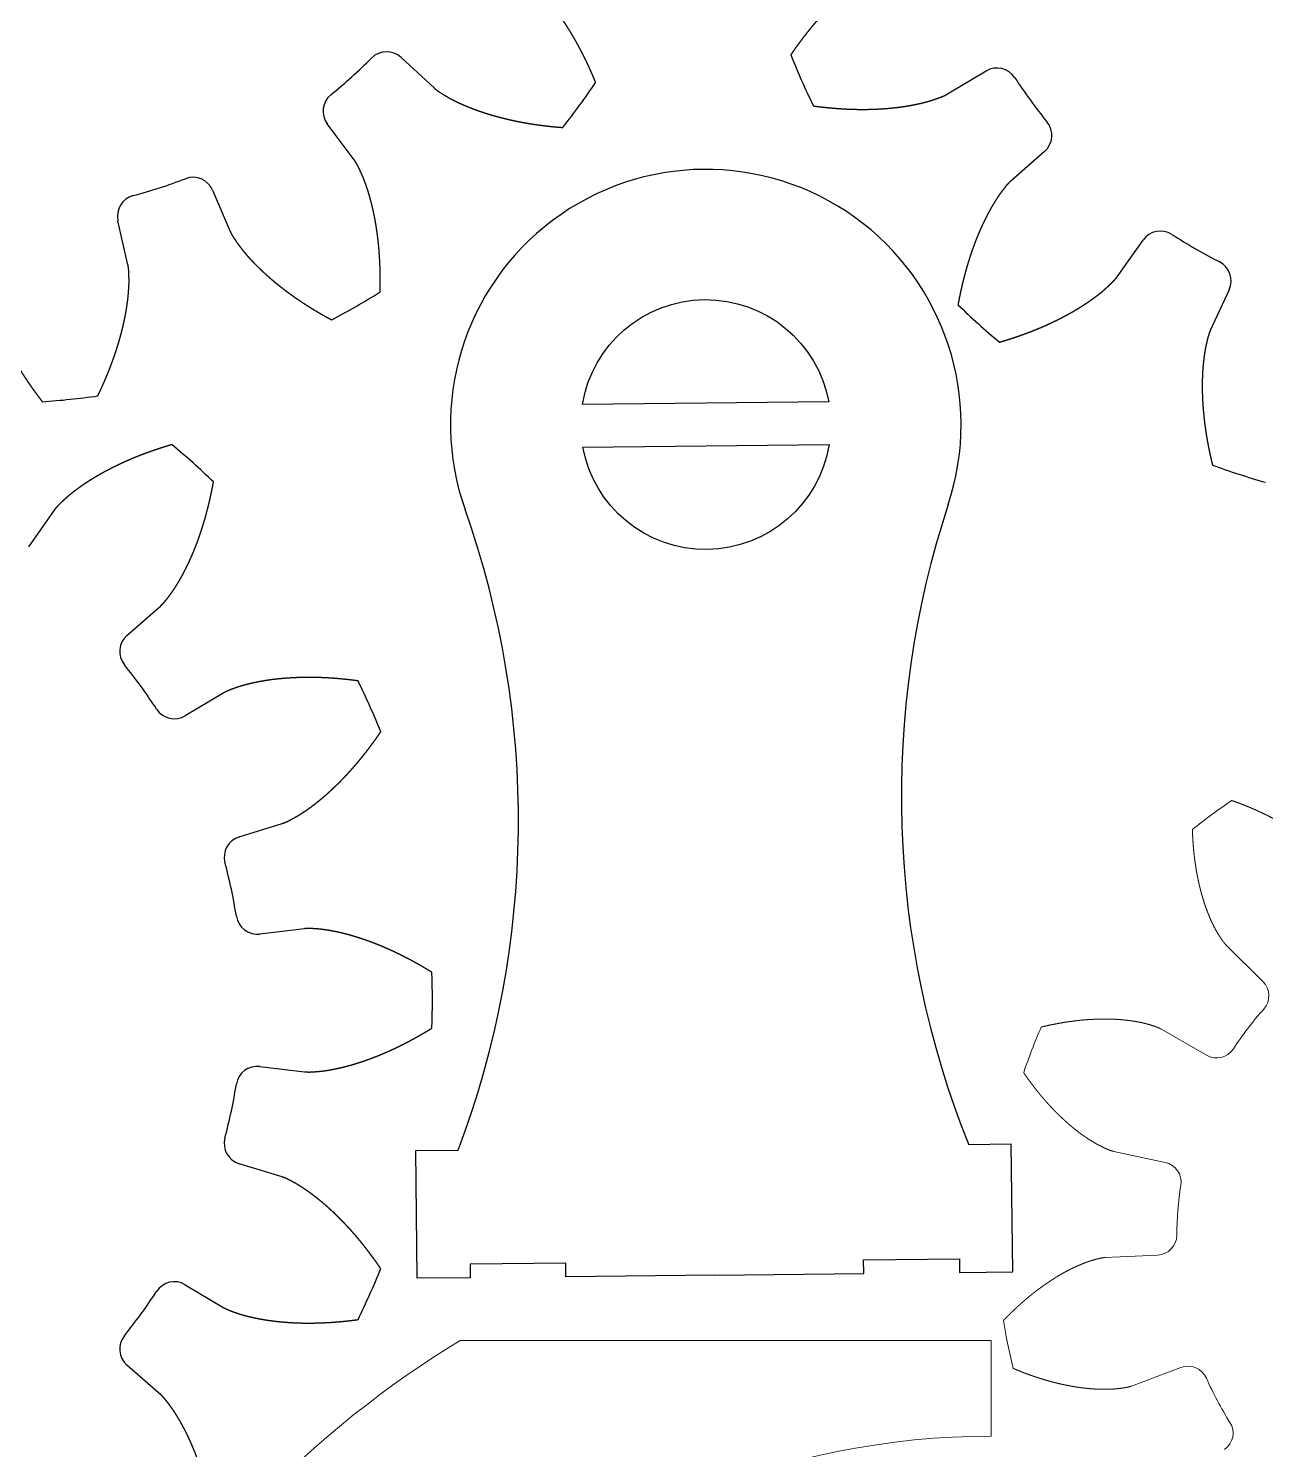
# Model space of a CAD drawing. Header units: inches. Extents: x 0 to 775, y -63 to 305.
# Drawn here: x 60.65 to 89.73, y 40.17 to 73.58 of the extents above; entities that cross this region are included whole.
import ezdxf

# ---------------------------------------------------------------- set-up
doc = ezdxf.new("R2010")
doc.units = ezdxf.units.IN
doc.header["$MEASUREMENT"] = 0

msp = doc.modelspace()

# ---------------------------------------------------------------- linework, layer by layer
at = {"color": 1}
for p, q in [((69.412, 72.899), (70.187, 72.182)), ((82.253, 72.04), (83.161, 72.581)), ((68.308, 70.49), (67.675, 71.335)), ((84.535, 70.689), (83.74, 69.994)), ((64.979, 69.778), (65.395, 68.808)), ((62.99, 68.026), (62.756, 69.056)), ((86.24, 67.743), (86.849, 68.606)), ((88.873, 67.437), (88.43, 66.478)), ((61.26, 62.257), (60.651, 61.394)), ((62.965, 59.311), (63.76, 60.006)), ((65.247, 57.96), (64.339, 57.419)), ((65.606, 54.575), (66.615, 54.887)), ((67.141, 52.414), (66.092, 52.289)), ((66.092, 49.175), (67.141, 49.049)), ((66.615, 46.576), (65.606, 46.888)), ((64.339, 44.044), (65.247, 43.503)), ((63.76, 41.457), (62.965, 42.153))]:
    msp.add_line(p, q, dxfattribs=at)
at = {"color": 1, "lineweight": 0}
for p, q in [((88.788, 52.046), (89.666, 51.175)), ((88.337, 49.438), (87.267, 50.056)), ((86.159, 47.178), (87.369, 46.919)), ((87.19, 44.739), (85.955, 44.681)), ((86.58, 41.661), (87.737, 42.097))]:
    msp.add_line(p, q, dxfattribs=at)
at = {"color": 1, "linetype": 'Continuous'}
for p, q in [((69.754, 47.195), (70.754, 47.205)), ((69.786, 44.195), (69.754, 47.195)), ((83.753, 47.344), (82.753, 47.333)), ((83.785, 44.344), (83.753, 47.344)), ((73.282, 44.552), (71.033, 44.528)), ((71.033, 44.528), (71.036, 44.208)), ((73.286, 44.232), (73.282, 44.552)), ((80.282, 44.627), (82.532, 44.651)), ((80.285, 44.307), (80.282, 44.627)), ((82.532, 44.651), (82.535, 44.331)), ((71.036, 44.208), (69.786, 44.195)), ((76.786, 44.27), (73.286, 44.232)), ((76.786, 44.27), (80.285, 44.307)), ((82.535, 44.331), (83.785, 44.344))]:
    msp.add_line(p, q, dxfattribs=at)
at = {"color": 1}
for points in [[(73.673, 64.737, -0.842075), (79.461, 64.799)], [(79.472, 63.799, -0.842075), (73.683, 63.738)]]:
    msp.add_lwpolyline(points, format="xyb", close=True, dxfattribs=at)
at = {"color": 1, "lineweight": 0}
msp.add_lwpolyline([(65.027, 22.232, -0.414214), (83.277, 40.482), (83.277, 42.732), (70.797, 42.732, 0.127339), (62.418, 34.101, -0.394984), (56.074, 32.131, 0.168875), (48.899, 32.971), (37.511, 30.449, -0.106253), (39.278, 22.232, -0.106253), (37.511, 14.014), (48.899, 11.492, 0.168875), (56.074, 12.333, -0.394984), (62.418, 10.362, 0.127339), (70.797, 1.732), (83.277, 1.732), (83.277, 3.982, -0.414211)], format="xyb", close=True, dxfattribs=at)
at = {"color": 1}
for centre, radius, start, end in [((59.854, 81.768), 12.549, 309.0534, 314.9466), ((69.073, 72.533), 0.5, 47.1897, 134.9466), ((94.354, 79.268), 17, 201.7877, 206.2123), ((83.417, 72.151), 0.5, 33.0534, 120.8103), ((59.854, 81.768), 17, 321.7877, 326.2123), ((94.354, 79.268), 12.549, 213.0534, 218.9466), ((68.076, 71.635), 0.5, 129.0534, 216.8103), ((84.205, 71.066), 0.5, 311.1897, 38.9466), ((76.572, 64.268), 6, 341.7719, 559.4503), ((59.854, 81.768), 12.549, 285.0534, 290.9466), ((64.519, 69.582), 0.5, 23.1897, 110.9466), ((63.243, 69.167), 0.5, 105.0534, 192.8103), ((87.257, 68.318), 0.5, 57.0534, 144.8103), ((94.354, 79.268), 12.549, 237.0534, 242.9466), ((88.419, 67.647), 0.5, 335.1897, 62.9466), ((59.854, 81.768), 17, 297.7877, 302.2123), ((94.354, 79.268), 17, 225.7877, 230.2123), ((59.854, 81.768), 17, 273.7877, 278.2123), ((53.146, 50.732), 17, 45.7877, 50.2123), ((94.354, 79.268), 17, 249.7877, 254.2123), ((63.295, 58.934), 0.5, 131.1897, 218.9466), ((53.146, 50.732), 12.549, 33.0534, 38.9466), ((53.146, 50.732), 17, 21.7877, 26.2123), ((64.083, 57.849), 0.5, 213.0534, 300.8103), ((65.754, 54.097), 0.5, 107.1897, 194.9466), ((53.146, 50.732), 12.549, 9.0534, 14.9466), ((66.033, 52.785), 0.5, 189.0534, 276.8103), ((53.146, 50.732), 17, 357.7877, 2.2123), ((66.033, 48.678), 0.5, 83.1897, 170.9466), ((53.146, 50.732), 12.549, 345.0534, 350.9466), ((65.754, 47.366), 0.5, 165.0534, 252.8103), ((64.083, 43.614), 0.5, 59.1897, 146.9466), ((53.146, 50.732), 17, 333.7877, 338.2123), ((53.146, 50.732), 12.549, 321.0534, 326.9466), ((63.295, 42.529), 0.5, 141.0534, 228.8103)]:
    msp.add_arc(centre, radius, start, end, dxfattribs=at)
at = {"color": 1, "linetype": 'Continuous'}
for centre, start, end in [((50.208, 54.958), 339.327, 19.4503), ((103.129, 55.522), 161.7719, 201.8953)]:
    msp.add_arc(centre, 21.96, start, end, dxfattribs=at)
at = {"color": 1, "lineweight": 0}
for centre, radius, start, end in [((95.764, 45.135), 12.35, 123.561, 128.8989), ((89.332, 50.838), 0.475, 318.4403, 45.2163), ((95.764, 45.135), 8.122, 138.4403, 146.7469), ((95.764, 45.135), 12.35, 156.2883, 161.6262), ((88.575, 49.849), 0.475, 239.9709, 326.7469), ((87.269, 46.455), 0.475, 351.1675, 77.9436), ((95.764, 45.135), 8.122, 171.1675, 179.4742), ((87.168, 45.214), 0.475, 272.6982, 359.4742), ((95.764, 45.135), 12.35, 189.0156, 194.3534), ((87.904, 41.653), 0.475, 23.8948, 110.6708), ((95.764, 45.135), 8.122, 203.8948, 212.2015), ((88.49, 40.554), 0.475, 305.4254, 32.2015)]:
    msp.add_arc(centre, radius, start, end, dxfattribs=at)
at = {"color": 1}
for points in [[(73.983, 72.314), (73.979, 72.323), (73.972, 72.341), (73.961, 72.368), (73.946, 72.404), (73.927, 72.449), (73.908, 72.493), (73.888, 72.538), (73.869, 72.582), (73.849, 72.626), (73.829, 72.67), (73.809, 72.713), (73.789, 72.757), (73.768, 72.8), (73.747, 72.843), (73.726, 72.886), (73.705, 72.928), (73.684, 72.971), (73.662, 73.013), (73.641, 73.055), (73.619, 73.097), (73.596, 73.139), (73.574, 73.18), (73.552, 73.221), (73.529, 73.263), (73.506, 73.303), (73.483, 73.344), (73.459, 73.384), (73.436, 73.425), (73.412, 73.465), (73.388, 73.504), (73.364, 73.544), (73.339, 73.583), (73.314, 73.622), (73.29, 73.661), (73.265, 73.7), (73.239, 73.738), (73.214, 73.776), (73.188, 73.814), (73.162, 73.852), (73.136, 73.889), (73.11, 73.926), (73.083, 73.963), (73.056, 73.999), (73.029, 74.036), (73.002, 74.072), (72.974, 74.107), (72.947, 74.143), (72.919, 74.178), (72.891, 74.213), (72.862, 74.247), (72.834, 74.282), (72.805, 74.315), (72.775, 74.349), (72.746, 74.382), (72.716, 74.415), (72.686, 74.448), (72.656, 74.48), (72.626, 74.512), (72.595, 74.543), (72.565, 74.574), (72.533, 74.605), (72.502, 74.635), (72.469, 74.664), (72.437, 74.693), (72.404, 74.722), (72.372, 74.75), (72.339, 74.778), (72.305, 74.805), (72.272, 74.832), (72.237, 74.858), (72.209, 74.877), (72.187, 74.891), (72.172, 74.899), (72.165, 74.903)], [(80.885, 75.113), (80.877, 75.11), (80.861, 75.105), (80.836, 75.096), (80.805, 75.084), (80.766, 75.066), (80.727, 75.046), (80.689, 75.026), (80.651, 75.006), (80.613, 74.985), (80.575, 74.964), (80.537, 74.942), (80.5, 74.92), (80.463, 74.898), (80.426, 74.874), (80.389, 74.85), (80.352, 74.826), (80.316, 74.801), (80.28, 74.776), (80.244, 74.75), (80.208, 74.724), (80.172, 74.698), (80.137, 74.671), (80.102, 74.644), (80.066, 74.616), (80.032, 74.588), (79.997, 74.56), (79.962, 74.532), (79.928, 74.503), (79.893, 74.473), (79.859, 74.444), (79.825, 74.414), (79.791, 74.384), (79.758, 74.353), (79.724, 74.323), (79.691, 74.291), (79.658, 74.26), (79.625, 74.228), (79.592, 74.196), (79.559, 74.164), (79.527, 74.132), (79.494, 74.099), (79.462, 74.066), (79.43, 74.032), (79.398, 73.999), (79.366, 73.965), (79.335, 73.931), (79.303, 73.896), (79.272, 73.862), (79.241, 73.827), (79.21, 73.792), (79.179, 73.756), (79.148, 73.72), (79.118, 73.685), (79.087, 73.648), (79.057, 73.612), (79.027, 73.575), (78.997, 73.538), (78.968, 73.501), (78.938, 73.464), (78.909, 73.426), (78.879, 73.389), (78.85, 73.351), (78.821, 73.312), (78.793, 73.274), (78.764, 73.235), (78.736, 73.196), (78.707, 73.157), (78.679, 73.118), (78.651, 73.078), (78.624, 73.039), (78.601, 73.007), (78.585, 72.983), (78.574, 72.967), (78.568, 72.959)], [(70.187, 72.182), (70.194, 72.176), (70.206, 72.164), (70.226, 72.148), (70.253, 72.127), (70.288, 72.102), (70.324, 72.078), (70.36, 72.055), (70.397, 72.032), (70.434, 72.01), (70.471, 71.988), (70.509, 71.966), (70.547, 71.944), (70.585, 71.923), (70.624, 71.903), (70.663, 71.883), (70.702, 71.864), (70.742, 71.845), (70.782, 71.826), (70.822, 71.808), (70.863, 71.79), (70.903, 71.772), (70.944, 71.755), (70.985, 71.738), (71.027, 71.721), (71.068, 71.705), (71.11, 71.689), (71.152, 71.673), (71.195, 71.658), (71.237, 71.642), (71.28, 71.628), (71.323, 71.613), (71.366, 71.599), (71.409, 71.585), (71.452, 71.571), (71.496, 71.558), (71.54, 71.545), (71.584, 71.532), (71.628, 71.52), (71.672, 71.508), (71.716, 71.496), (71.761, 71.484), (71.806, 71.473), (71.851, 71.462), (71.896, 71.451), (71.941, 71.44), (71.986, 71.43), (72.032, 71.42), (72.078, 71.41), (72.123, 71.401), (72.169, 71.391), (72.215, 71.382), (72.262, 71.374), (72.308, 71.365), (72.354, 71.357), (72.401, 71.349), (72.448, 71.341), (72.495, 71.334), (72.542, 71.327), (72.589, 71.32), (72.636, 71.313), (72.683, 71.307), (72.731, 71.301), (72.778, 71.295), (72.826, 71.289), (72.874, 71.284), (72.922, 71.278), (72.97, 71.273), (73.018, 71.269), (73.066, 71.264), (73.114, 71.26), (73.153, 71.257), (73.182, 71.255), (73.202, 71.253), (73.211, 71.253)], [(79.102, 71.76), (79.112, 71.758), (79.131, 71.756), (79.16, 71.752), (79.199, 71.747), (79.247, 71.741), (79.295, 71.735), (79.343, 71.73), (79.391, 71.725), (79.439, 71.72), (79.487, 71.715), (79.535, 71.711), (79.582, 71.707), (79.63, 71.703), (79.678, 71.699), (79.725, 71.696), (79.773, 71.693), (79.82, 71.69), (79.868, 71.688), (79.915, 71.685), (79.962, 71.684), (80.009, 71.682), (80.056, 71.681), (80.103, 71.679), (80.15, 71.679), (80.197, 71.678), (80.244, 71.678), (80.291, 71.678), (80.337, 71.678), (80.384, 71.679), (80.43, 71.68), (80.477, 71.681), (80.523, 71.683), (80.569, 71.684), (80.615, 71.687), (80.661, 71.689), (80.707, 71.692), (80.753, 71.695), (80.798, 71.698), (80.844, 71.702), (80.889, 71.706), (80.935, 71.71), (80.98, 71.715), (81.025, 71.72), (81.07, 71.725), (81.115, 71.73), (81.159, 71.736), (81.204, 71.743), (81.248, 71.749), (81.292, 71.756), (81.337, 71.764), (81.381, 71.771), (81.424, 71.779), (81.468, 71.788), (81.511, 71.797), (81.555, 71.806), (81.598, 71.816), (81.641, 71.826), (81.684, 71.836), (81.726, 71.847), (81.769, 71.858), (81.811, 71.87), (81.853, 71.882), (81.894, 71.895), (81.935, 71.909), (81.976, 71.923), (82.017, 71.937), (82.058, 71.952), (82.098, 71.967), (82.138, 71.982), (82.178, 71.999), (82.209, 72.014), (82.231, 72.027), (82.246, 72.035), (82.253, 72.04)], [(68.916, 67.385), (68.916, 67.395), (68.917, 67.414), (68.918, 67.443), (68.919, 67.482), (68.919, 67.531), (68.92, 67.579), (68.92, 67.628), (68.921, 67.676), (68.92, 67.724), (68.92, 67.772), (68.919, 67.82), (68.918, 67.868), (68.917, 67.916), (68.916, 67.964), (68.914, 68.011), (68.912, 68.059), (68.91, 68.106), (68.907, 68.154), (68.905, 68.201), (68.902, 68.248), (68.898, 68.295), (68.895, 68.342), (68.891, 68.389), (68.887, 68.436), (68.883, 68.483), (68.878, 68.529), (68.873, 68.576), (68.868, 68.622), (68.862, 68.668), (68.856, 68.714), (68.85, 68.76), (68.844, 68.806), (68.837, 68.852), (68.83, 68.897), (68.823, 68.943), (68.816, 68.988), (68.808, 69.033), (68.8, 69.078), (68.792, 69.123), (68.783, 69.168), (68.774, 69.212), (68.764, 69.257), (68.755, 69.301), (68.745, 69.345), (68.735, 69.389), (68.724, 69.433), (68.713, 69.477), (68.702, 69.52), (68.69, 69.564), (68.679, 69.607), (68.666, 69.65), (68.654, 69.692), (68.641, 69.735), (68.627, 69.777), (68.613, 69.819), (68.599, 69.861), (68.585, 69.903), (68.57, 69.944), (68.555, 69.985), (68.54, 70.026), (68.523, 70.067), (68.507, 70.107), (68.489, 70.147), (68.471, 70.187), (68.453, 70.226), (68.435, 70.265), (68.416, 70.304), (68.397, 70.343), (68.377, 70.381), (68.356, 70.419), (68.338, 70.448), (68.323, 70.469), (68.313, 70.483), (68.308, 70.49)], [(83.74, 69.994), (83.733, 69.988), (83.72, 69.977), (83.702, 69.959), (83.678, 69.934), (83.65, 69.902), (83.622, 69.869), (83.596, 69.835), (83.569, 69.801), (83.543, 69.766), (83.517, 69.732), (83.491, 69.697), (83.466, 69.661), (83.441, 69.625), (83.417, 69.589), (83.393, 69.552), (83.37, 69.515), (83.347, 69.477), (83.324, 69.44), (83.302, 69.401), (83.279, 69.363), (83.258, 69.325), (83.236, 69.286), (83.215, 69.247), (83.194, 69.207), (83.173, 69.167), (83.153, 69.127), (83.133, 69.087), (83.113, 69.047), (83.094, 69.006), (83.075, 68.965), (83.056, 68.924), (83.037, 68.883), (83.019, 68.841), (83.001, 68.8), (82.983, 68.758), (82.965, 68.715), (82.948, 68.673), (82.931, 68.631), (82.914, 68.588), (82.898, 68.545), (82.881, 68.502), (82.865, 68.458), (82.85, 68.415), (82.834, 68.371), (82.819, 68.327), (82.804, 68.283), (82.789, 68.239), (82.775, 68.195), (82.761, 68.15), (82.747, 68.105), (82.733, 68.06), (82.719, 68.015), (82.706, 67.97), (82.693, 67.925), (82.68, 67.879), (82.668, 67.834), (82.656, 67.788), (82.643, 67.742), (82.632, 67.696), (82.62, 67.649), (82.609, 67.603), (82.598, 67.556), (82.587, 67.51), (82.576, 67.463), (82.566, 67.416), (82.556, 67.369), (82.546, 67.322), (82.536, 67.274), (82.527, 67.227), (82.517, 67.179), (82.51, 67.141), (82.505, 67.112), (82.501, 67.093), (82.5, 67.083)], [(65.395, 68.808), (65.398, 68.8), (65.405, 68.784), (65.416, 68.761), (65.432, 68.73), (65.454, 68.694), (65.477, 68.657), (65.501, 68.622), (65.526, 68.586), (65.55, 68.55), (65.575, 68.515), (65.601, 68.48), (65.627, 68.445), (65.653, 68.41), (65.68, 68.376), (65.708, 68.342), (65.736, 68.308), (65.765, 68.274), (65.793, 68.241), (65.823, 68.208), (65.852, 68.175), (65.882, 68.142), (65.912, 68.11), (65.943, 68.077), (65.974, 68.045), (66.006, 68.013), (66.037, 67.982), (66.069, 67.95), (66.102, 67.919), (66.134, 67.888), (66.167, 67.857), (66.201, 67.826), (66.234, 67.796), (66.268, 67.766), (66.302, 67.736), (66.336, 67.706), (66.371, 67.676), (66.406, 67.646), (66.441, 67.617), (66.477, 67.588), (66.513, 67.559), (66.549, 67.53), (66.585, 67.502), (66.621, 67.473), (66.658, 67.445), (66.695, 67.417), (66.732, 67.389), (66.77, 67.361), (66.808, 67.334), (66.846, 67.307), (66.884, 67.279), (66.922, 67.253), (66.961, 67.226), (67, 67.199), (67.039, 67.173), (67.078, 67.147), (67.118, 67.121), (67.158, 67.095), (67.198, 67.069), (67.238, 67.044), (67.278, 67.018), (67.319, 66.993), (67.36, 66.968), (67.401, 66.943), (67.442, 66.919), (67.484, 66.894), (67.525, 66.87), (67.567, 66.846), (67.609, 66.822), (67.651, 66.799), (67.694, 66.775), (67.728, 66.757), (67.754, 66.743), (67.771, 66.733), (67.779, 66.729)], [(62.282, 64.943), (62.287, 64.951), (62.295, 64.969), (62.308, 64.995), (62.324, 65.03), (62.345, 65.074), (62.365, 65.118), (62.385, 65.162), (62.405, 65.206), (62.424, 65.251), (62.443, 65.295), (62.462, 65.339), (62.481, 65.383), (62.499, 65.427), (62.518, 65.471), (62.535, 65.516), (62.553, 65.56), (62.57, 65.604), (62.587, 65.648), (62.604, 65.693), (62.62, 65.737), (62.636, 65.781), (62.652, 65.826), (62.668, 65.87), (62.683, 65.915), (62.698, 65.959), (62.713, 66.003), (62.727, 66.048), (62.741, 66.092), (62.755, 66.137), (62.769, 66.181), (62.782, 66.226), (62.795, 66.27), (62.807, 66.314), (62.819, 66.359), (62.831, 66.403), (62.843, 66.448), (62.854, 66.492), (62.865, 66.537), (62.876, 66.581), (62.886, 66.626), (62.896, 66.67), (62.905, 66.714), (62.914, 66.759), (62.923, 66.803), (62.932, 66.847), (62.94, 66.892), (62.948, 66.936), (62.955, 66.98), (62.962, 67.025), (62.969, 67.069), (62.975, 67.113), (62.981, 67.157), (62.986, 67.201), (62.991, 67.245), (62.996, 67.289), (63, 67.333), (63.004, 67.377), (63.007, 67.421), (63.01, 67.465), (63.013, 67.509), (63.015, 67.553), (63.016, 67.596), (63.016, 67.64), (63.016, 67.683), (63.015, 67.727), (63.014, 67.77), (63.013, 67.813), (63.011, 67.856), (63.009, 67.899), (63.005, 67.942), (63, 67.976), (62.995, 68.001), (62.992, 68.018), (62.99, 68.026)], [(59.644, 67.675), (59.644, 67.666), (59.644, 67.649), (59.645, 67.623), (59.647, 67.589), (59.652, 67.546), (59.658, 67.504), (59.666, 67.461), (59.673, 67.419), (59.681, 67.376), (59.69, 67.334), (59.699, 67.291), (59.708, 67.249), (59.718, 67.206), (59.729, 67.164), (59.741, 67.121), (59.753, 67.079), (59.765, 67.037), (59.778, 66.995), (59.791, 66.953), (59.805, 66.91), (59.819, 66.868), (59.833, 66.826), (59.848, 66.784), (59.863, 66.742), (59.879, 66.701), (59.895, 66.659), (59.912, 66.617), (59.929, 66.575), (59.946, 66.534), (59.963, 66.492), (59.981, 66.45), (59.999, 66.409), (60.018, 66.368), (60.037, 66.326), (60.056, 66.285), (60.076, 66.244), (60.096, 66.202), (60.116, 66.161), (60.137, 66.12), (60.157, 66.079), (60.179, 66.038), (60.2, 65.997), (60.222, 65.957), (60.244, 65.916), (60.266, 65.875), (60.289, 65.835), (60.312, 65.794), (60.336, 65.754), (60.359, 65.713), (60.383, 65.673), (60.407, 65.633), (60.432, 65.592), (60.456, 65.552), (60.481, 65.512), (60.507, 65.472), (60.532, 65.432), (60.558, 65.393), (60.584, 65.353), (60.611, 65.313), (60.637, 65.274), (60.664, 65.234), (60.691, 65.195), (60.719, 65.156), (60.746, 65.116), (60.774, 65.077), (60.802, 65.038), (60.831, 64.999), (60.86, 64.96), (60.889, 64.921), (60.918, 64.883), (60.941, 64.852), (60.959, 64.829), (60.971, 64.813), (60.977, 64.806)], [(83.475, 66.205), (83.484, 66.208), (83.503, 66.213), (83.531, 66.222), (83.568, 66.233), (83.615, 66.247), (83.661, 66.261), (83.707, 66.276), (83.753, 66.291), (83.799, 66.306), (83.844, 66.321), (83.89, 66.336), (83.935, 66.352), (83.98, 66.368), (84.025, 66.384), (84.07, 66.401), (84.115, 66.417), (84.159, 66.434), (84.203, 66.451), (84.248, 66.468), (84.291, 66.486), (84.335, 66.503), (84.379, 66.521), (84.422, 66.539), (84.465, 66.558), (84.508, 66.576), (84.551, 66.595), (84.594, 66.614), (84.636, 66.633), (84.679, 66.653), (84.721, 66.673), (84.762, 66.693), (84.804, 66.713), (84.846, 66.733), (84.887, 66.754), (84.928, 66.775), (84.969, 66.796), (85.009, 66.817), (85.049, 66.839), (85.09, 66.861), (85.129, 66.883), (85.169, 66.905), (85.208, 66.928), (85.248, 66.951), (85.286, 66.974), (85.325, 66.997), (85.364, 67.021), (85.402, 67.045), (85.44, 67.069), (85.477, 67.093), (85.515, 67.118), (85.552, 67.143), (85.588, 67.168), (85.625, 67.193), (85.661, 67.219), (85.696, 67.245), (85.732, 67.271), (85.767, 67.298), (85.802, 67.325), (85.837, 67.352), (85.871, 67.38), (85.904, 67.407), (85.938, 67.436), (85.97, 67.465), (86.002, 67.494), (86.034, 67.523), (86.066, 67.553), (86.097, 67.583), (86.128, 67.613), (86.158, 67.644), (86.187, 67.675), (86.209, 67.701), (86.225, 67.722), (86.235, 67.736), (86.24, 67.743)], [(88.43, 66.478), (88.426, 66.471), (88.419, 66.455), (88.409, 66.431), (88.398, 66.399), (88.385, 66.358), (88.373, 66.317), (88.363, 66.275), (88.352, 66.233), (88.343, 66.191), (88.333, 66.148), (88.324, 66.106), (88.315, 66.063), (88.307, 66.02), (88.3, 65.977), (88.293, 65.934), (88.287, 65.89), (88.281, 65.847), (88.276, 65.803), (88.27, 65.759), (88.266, 65.715), (88.261, 65.671), (88.258, 65.627), (88.254, 65.582), (88.251, 65.538), (88.248, 65.493), (88.246, 65.448), (88.244, 65.403), (88.243, 65.359), (88.241, 65.313), (88.24, 65.268), (88.24, 65.223), (88.24, 65.178), (88.24, 65.132), (88.24, 65.087), (88.241, 65.041), (88.242, 64.996), (88.244, 64.95), (88.245, 64.904), (88.247, 64.858), (88.25, 64.812), (88.253, 64.766), (88.256, 64.72), (88.259, 64.674), (88.263, 64.628), (88.266, 64.581), (88.271, 64.535), (88.275, 64.489), (88.28, 64.442), (88.285, 64.396), (88.291, 64.349), (88.296, 64.303), (88.302, 64.256), (88.309, 64.209), (88.315, 64.163), (88.322, 64.116), (88.329, 64.069), (88.337, 64.022), (88.344, 63.975), (88.352, 63.928), (88.36, 63.881), (88.369, 63.834), (88.378, 63.787), (88.387, 63.74), (88.396, 63.693), (88.406, 63.646), (88.416, 63.599), (88.426, 63.552), (88.436, 63.504), (88.447, 63.457), (88.458, 63.41), (88.467, 63.372), (88.474, 63.344), (88.478, 63.325), (88.481, 63.315)], [(64.025, 63.795), (64.016, 63.792), (63.997, 63.787), (63.969, 63.778), (63.932, 63.767), (63.885, 63.753), (63.839, 63.739), (63.793, 63.724), (63.747, 63.709), (63.701, 63.694), (63.656, 63.679), (63.61, 63.664), (63.565, 63.648), (63.52, 63.632), (63.475, 63.616), (63.43, 63.599), (63.385, 63.583), (63.341, 63.566), (63.297, 63.549), (63.252, 63.532), (63.209, 63.514), (63.165, 63.497), (63.121, 63.479), (63.078, 63.461), (63.035, 63.442), (62.992, 63.424), (62.949, 63.405), (62.906, 63.386), (62.864, 63.367), (62.821, 63.347), (62.779, 63.327), (62.738, 63.307), (62.696, 63.287), (62.654, 63.267), (62.613, 63.246), (62.572, 63.225), (62.531, 63.204), (62.491, 63.183), (62.451, 63.161), (62.41, 63.139), (62.371, 63.117), (62.331, 63.095), (62.292, 63.072), (62.252, 63.049), (62.214, 63.026), (62.175, 63.003), (62.136, 62.979), (62.098, 62.955), (62.06, 62.931), (62.023, 62.907), (61.985, 62.882), (61.948, 62.857), (61.912, 62.832), (61.875, 62.807), (61.839, 62.781), (61.804, 62.755), (61.768, 62.729), (61.733, 62.702), (61.698, 62.675), (61.663, 62.648), (61.629, 62.62), (61.596, 62.593), (61.562, 62.564), (61.53, 62.535), (61.498, 62.506), (61.466, 62.477), (61.434, 62.447), (61.403, 62.417), (61.372, 62.387), (61.342, 62.356), (61.313, 62.325), (61.291, 62.299), (61.275, 62.278), (61.265, 62.264), (61.26, 62.257)], [(63.76, 60.006), (63.767, 60.012), (63.78, 60.023), (63.798, 60.041), (63.822, 60.066), (63.85, 60.098), (63.878, 60.131), (63.904, 60.165), (63.931, 60.199), (63.957, 60.234), (63.983, 60.268), (64.009, 60.303), (64.034, 60.339), (64.059, 60.375), (64.083, 60.411), (64.107, 60.448), (64.13, 60.485), (64.153, 60.523), (64.176, 60.56), (64.198, 60.599), (64.221, 60.637), (64.242, 60.675), (64.264, 60.714), (64.285, 60.753), (64.306, 60.793), (64.327, 60.833), (64.347, 60.873), (64.367, 60.913), (64.387, 60.953), (64.406, 60.994), (64.425, 61.035), (64.444, 61.076), (64.463, 61.117), (64.481, 61.159), (64.499, 61.2), (64.517, 61.242), (64.535, 61.285), (64.552, 61.327), (64.569, 61.369), (64.586, 61.412), (64.602, 61.455), (64.619, 61.498), (64.635, 61.542), (64.65, 61.585), (64.666, 61.629), (64.681, 61.673), (64.696, 61.717), (64.711, 61.761), (64.725, 61.805), (64.739, 61.85), (64.753, 61.895), (64.767, 61.94), (64.781, 61.985), (64.794, 62.03), (64.807, 62.075), (64.82, 62.121), (64.832, 62.166), (64.844, 62.212), (64.857, 62.258), (64.868, 62.304), (64.88, 62.351), (64.891, 62.397), (64.902, 62.444), (64.913, 62.49), (64.924, 62.537), (64.934, 62.584), (64.944, 62.631), (64.954, 62.678), (64.964, 62.726), (64.973, 62.773), (64.983, 62.821), (64.99, 62.859), (64.995, 62.888), (64.999, 62.907), (65, 62.917)], [(68.398, 58.24), (68.388, 58.242), (68.369, 58.244), (68.34, 58.248), (68.301, 58.253), (68.253, 58.259), (68.205, 58.265), (68.157, 58.27), (68.109, 58.275), (68.061, 58.28), (68.013, 58.285), (67.965, 58.289), (67.918, 58.293), (67.87, 58.297), (67.822, 58.301), (67.775, 58.304), (67.727, 58.307), (67.68, 58.31), (67.632, 58.312), (67.585, 58.315), (67.538, 58.316), (67.491, 58.318), (67.444, 58.319), (67.397, 58.321), (67.35, 58.321), (67.303, 58.322), (67.256, 58.322), (67.209, 58.322), (67.163, 58.322), (67.116, 58.321), (67.07, 58.32), (67.023, 58.319), (66.977, 58.317), (66.931, 58.316), (66.885, 58.313), (66.839, 58.311), (66.793, 58.308), (66.747, 58.305), (66.702, 58.302), (66.656, 58.298), (66.611, 58.294), (66.565, 58.29), (66.52, 58.285), (66.475, 58.28), (66.43, 58.275), (66.385, 58.27), (66.341, 58.264), (66.296, 58.257), (66.252, 58.251), (66.208, 58.244), (66.163, 58.236), (66.119, 58.229), (66.076, 58.221), (66.032, 58.212), (65.989, 58.203), (65.945, 58.194), (65.902, 58.184), (65.859, 58.174), (65.816, 58.164), (65.774, 58.153), (65.731, 58.142), (65.689, 58.13), (65.647, 58.118), (65.606, 58.105), (65.565, 58.091), (65.524, 58.077), (65.483, 58.063), (65.442, 58.048), (65.402, 58.033), (65.362, 58.018), (65.322, 58.001), (65.291, 57.986), (65.269, 57.973), (65.254, 57.965), (65.247, 57.96)], [(66.615, 54.887), (66.623, 54.89), (66.639, 54.895), (66.664, 54.904), (66.695, 54.916), (66.734, 54.934), (66.773, 54.954), (66.811, 54.974), (66.849, 54.994), (66.887, 55.015), (66.925, 55.036), (66.963, 55.058), (67, 55.08), (67.037, 55.102), (67.074, 55.126), (67.111, 55.15), (67.148, 55.174), (67.184, 55.199), (67.22, 55.224), (67.256, 55.25), (67.292, 55.276), (67.328, 55.302), (67.363, 55.329), (67.398, 55.356), (67.434, 55.384), (67.468, 55.412), (67.503, 55.44), (67.538, 55.468), (67.572, 55.497), (67.607, 55.527), (67.641, 55.556), (67.675, 55.586), (67.709, 55.616), (67.742, 55.647), (67.776, 55.677), (67.809, 55.709), (67.842, 55.74), (67.875, 55.772), (67.908, 55.804), (67.941, 55.836), (67.973, 55.868), (68.006, 55.901), (68.038, 55.934), (68.07, 55.968), (68.102, 56.001), (68.134, 56.035), (68.165, 56.069), (68.197, 56.104), (68.228, 56.138), (68.259, 56.173), (68.29, 56.208), (68.321, 56.244), (68.352, 56.28), (68.382, 56.315), (68.413, 56.352), (68.443, 56.388), (68.473, 56.425), (68.503, 56.462), (68.532, 56.499), (68.562, 56.536), (68.591, 56.574), (68.621, 56.611), (68.65, 56.649), (68.679, 56.688), (68.707, 56.726), (68.736, 56.765), (68.764, 56.804), (68.793, 56.843), (68.821, 56.882), (68.849, 56.922), (68.876, 56.961), (68.899, 56.993), (68.915, 57.017), (68.926, 57.033), (68.932, 57.041)], [(70.133, 51.388), (70.125, 51.393), (70.108, 51.403), (70.084, 51.418), (70.05, 51.439), (70.009, 51.464), (69.967, 51.488), (69.925, 51.513), (69.884, 51.537), (69.842, 51.561), (69.8, 51.585), (69.758, 51.608), (69.716, 51.631), (69.674, 51.654), (69.632, 51.677), (69.59, 51.699), (69.548, 51.721), (69.506, 51.743), (69.463, 51.765), (69.421, 51.786), (69.379, 51.807), (69.336, 51.828), (69.294, 51.848), (69.251, 51.868), (69.209, 51.888), (69.166, 51.908), (69.123, 51.927), (69.081, 51.946), (69.038, 51.964), (68.995, 51.983), (68.952, 52.001), (68.91, 52.019), (68.867, 52.036), (68.824, 52.053), (68.781, 52.07), (68.738, 52.086), (68.695, 52.103), (68.652, 52.118), (68.609, 52.134), (68.566, 52.149), (68.523, 52.164), (68.48, 52.178), (68.436, 52.193), (68.393, 52.206), (68.35, 52.22), (68.307, 52.233), (68.264, 52.246), (68.22, 52.258), (68.177, 52.27), (68.134, 52.282), (68.091, 52.293), (68.047, 52.304), (68.004, 52.314), (67.961, 52.324), (67.917, 52.334), (67.874, 52.343), (67.831, 52.352), (67.787, 52.36), (67.744, 52.368), (67.701, 52.376), (67.657, 52.382), (67.614, 52.389), (67.571, 52.394), (67.528, 52.399), (67.484, 52.404), (67.441, 52.408), (67.398, 52.411), (67.355, 52.414), (67.312, 52.417), (67.269, 52.419), (67.226, 52.42), (67.192, 52.419), (67.166, 52.417), (67.149, 52.415), (67.141, 52.414)], [(67.141, 49.049), (67.149, 49.048), (67.166, 49.047), (67.192, 49.045), (67.226, 49.044), (67.269, 49.044), (67.312, 49.046), (67.355, 49.049), (67.398, 49.052), (67.441, 49.056), (67.484, 49.059), (67.528, 49.064), (67.571, 49.069), (67.614, 49.074), (67.657, 49.081), (67.701, 49.088), (67.744, 49.095), (67.787, 49.103), (67.831, 49.112), (67.874, 49.12), (67.917, 49.13), (67.961, 49.139), (68.004, 49.149), (68.047, 49.159), (68.091, 49.17), (68.134, 49.182), (68.177, 49.193), (68.22, 49.205), (68.264, 49.218), (68.307, 49.23), (68.35, 49.243), (68.393, 49.257), (68.436, 49.271), (68.48, 49.285), (68.523, 49.299), (68.566, 49.314), (68.609, 49.329), (68.652, 49.345), (68.695, 49.361), (68.738, 49.377), (68.781, 49.393), (68.824, 49.41), (68.867, 49.427), (68.91, 49.445), (68.952, 49.462), (68.995, 49.481), (69.038, 49.499), (69.081, 49.517), (69.123, 49.536), (69.166, 49.556), (69.209, 49.575), (69.251, 49.595), (69.294, 49.615), (69.336, 49.636), (69.379, 49.656), (69.421, 49.677), (69.463, 49.698), (69.506, 49.72), (69.548, 49.742), (69.59, 49.764), (69.632, 49.786), (69.674, 49.809), (69.716, 49.832), (69.758, 49.855), (69.8, 49.878), (69.842, 49.902), (69.884, 49.926), (69.925, 49.95), (69.967, 49.975), (70.009, 50), (70.05, 50.025), (70.084, 50.045), (70.108, 50.06), (70.125, 50.07), (70.133, 50.075)], [(68.932, 44.422), (68.926, 44.43), (68.915, 44.446), (68.899, 44.47), (68.876, 44.502), (68.849, 44.542), (68.821, 44.581), (68.793, 44.621), (68.764, 44.66), (68.736, 44.699), (68.707, 44.737), (68.679, 44.776), (68.65, 44.814), (68.621, 44.852), (68.591, 44.89), (68.562, 44.927), (68.532, 44.965), (68.503, 45.002), (68.473, 45.039), (68.443, 45.075), (68.413, 45.112), (68.382, 45.148), (68.352, 45.184), (68.321, 45.219), (68.29, 45.255), (68.259, 45.29), (68.228, 45.325), (68.197, 45.36), (68.165, 45.394), (68.134, 45.428), (68.102, 45.462), (68.07, 45.496), (68.038, 45.529), (68.006, 45.562), (67.973, 45.595), (67.941, 45.627), (67.908, 45.66), (67.875, 45.692), (67.842, 45.723), (67.809, 45.755), (67.776, 45.786), (67.742, 45.817), (67.709, 45.847), (67.675, 45.877), (67.641, 45.907), (67.607, 45.937), (67.572, 45.966), (67.538, 45.995), (67.503, 46.023), (67.468, 46.052), (67.434, 46.079), (67.398, 46.107), (67.363, 46.134), (67.328, 46.161), (67.292, 46.187), (67.256, 46.213), (67.22, 46.239), (67.184, 46.264), (67.148, 46.289), (67.111, 46.313), (67.074, 46.337), (67.037, 46.361), (67, 46.384), (66.963, 46.406), (66.925, 46.427), (66.887, 46.448), (66.849, 46.469), (66.811, 46.49), (66.773, 46.51), (66.734, 46.529), (66.695, 46.547), (66.664, 46.56), (66.639, 46.568), (66.623, 46.574), (66.615, 46.576)], [(65.247, 43.503), (65.254, 43.498), (65.269, 43.49), (65.291, 43.478), (65.322, 43.463), (65.362, 43.446), (65.402, 43.43), (65.442, 43.415), (65.483, 43.4), (65.524, 43.386), (65.565, 43.372), (65.606, 43.358), (65.647, 43.345), (65.689, 43.333), (65.731, 43.321), (65.774, 43.31), (65.816, 43.299), (65.859, 43.289), (65.902, 43.279), (65.945, 43.269), (65.989, 43.26), (66.032, 43.251), (66.076, 43.243), (66.119, 43.234), (66.163, 43.227), (66.208, 43.219), (66.252, 43.212), (66.296, 43.206), (66.341, 43.2), (66.385, 43.194), (66.43, 43.188), (66.475, 43.183), (66.52, 43.178), (66.565, 43.173), (66.611, 43.169), (66.656, 43.165), (66.702, 43.161), (66.747, 43.158), (66.793, 43.155), (66.839, 43.152), (66.885, 43.15), (66.931, 43.148), (66.977, 43.146), (67.023, 43.144), (67.07, 43.143), (67.116, 43.142), (67.163, 43.142), (67.209, 43.141), (67.256, 43.141), (67.303, 43.141), (67.35, 43.142), (67.397, 43.143), (67.444, 43.144), (67.491, 43.145), (67.538, 43.147), (67.585, 43.149), (67.632, 43.151), (67.68, 43.153), (67.727, 43.156), (67.775, 43.159), (67.822, 43.162), (67.87, 43.166), (67.918, 43.17), (67.965, 43.174), (68.013, 43.178), (68.061, 43.183), (68.109, 43.188), (68.157, 43.193), (68.205, 43.198), (68.253, 43.204), (68.301, 43.21), (68.34, 43.215), (68.369, 43.219), (68.388, 43.221), (68.398, 43.223)], [(65, 38.547), (64.999, 38.556), (64.995, 38.575), (64.99, 38.604), (64.983, 38.642), (64.973, 38.69), (64.964, 38.737), (64.954, 38.785), (64.944, 38.832), (64.934, 38.879), (64.924, 38.926), (64.913, 38.973), (64.902, 39.02), (64.891, 39.066), (64.88, 39.113), (64.868, 39.159), (64.857, 39.205), (64.844, 39.251), (64.832, 39.297), (64.82, 39.342), (64.807, 39.388), (64.794, 39.433), (64.781, 39.479), (64.767, 39.524), (64.753, 39.569), (64.739, 39.613), (64.725, 39.658), (64.711, 39.702), (64.696, 39.746), (64.681, 39.79), (64.666, 39.834), (64.65, 39.878), (64.635, 39.922), (64.619, 39.965), (64.602, 40.008), (64.586, 40.051), (64.569, 40.094), (64.552, 40.136), (64.535, 40.179), (64.517, 40.221), (64.499, 40.263), (64.481, 40.305), (64.463, 40.346), (64.444, 40.387), (64.425, 40.429), (64.406, 40.469), (64.387, 40.51), (64.367, 40.551), (64.347, 40.591), (64.327, 40.631), (64.306, 40.67), (64.285, 40.71), (64.264, 40.749), (64.242, 40.788), (64.221, 40.826), (64.198, 40.865), (64.176, 40.903), (64.153, 40.941), (64.13, 40.978), (64.107, 41.015), (64.083, 41.052), (64.059, 41.088), (64.034, 41.124), (64.009, 41.16), (63.983, 41.195), (63.957, 41.23), (63.931, 41.264), (63.904, 41.298), (63.878, 41.332), (63.85, 41.365), (63.822, 41.397), (63.798, 41.422), (63.78, 41.44), (63.767, 41.451), (63.76, 41.457)]]:
    msp.add_open_spline(points, degree=5, dxfattribs=at)
at = {"color": 1, "lineweight": 0}
for points in [[(91.276, 53.869), (91.273, 53.876), (91.266, 53.889), (91.255, 53.909), (91.238, 53.934), (91.216, 53.965), (91.193, 53.994), (91.17, 54.024), (91.145, 54.053), (91.121, 54.082), (91.096, 54.111), (91.071, 54.14), (91.045, 54.168), (91.018, 54.196), (90.992, 54.224), (90.964, 54.251), (90.936, 54.278), (90.908, 54.305), (90.879, 54.331), (90.85, 54.357), (90.821, 54.384), (90.792, 54.409), (90.762, 54.435), (90.731, 54.46), (90.701, 54.485), (90.67, 54.51), (90.639, 54.535), (90.607, 54.559), (90.575, 54.583), (90.543, 54.607), (90.511, 54.631), (90.478, 54.654), (90.445, 54.677), (90.412, 54.7), (90.378, 54.723), (90.344, 54.745), (90.31, 54.768), (90.276, 54.79), (90.241, 54.812), (90.207, 54.833), (90.172, 54.855), (90.136, 54.876), (90.101, 54.897), (90.065, 54.918), (90.029, 54.938), (89.993, 54.959), (89.956, 54.979), (89.92, 54.999), (89.883, 55.018), (89.846, 55.038), (89.808, 55.057), (89.771, 55.076), (89.733, 55.095), (89.695, 55.113), (89.657, 55.132), (89.618, 55.15), (89.58, 55.168), (89.541, 55.186), (89.502, 55.203), (89.463, 55.221), (89.423, 55.238), (89.384, 55.255), (89.344, 55.271), (89.304, 55.288), (89.264, 55.304), (89.224, 55.32), (89.183, 55.336), (89.143, 55.351), (89.102, 55.367), (89.061, 55.382), (89.02, 55.397), (88.987, 55.409), (88.962, 55.417), (88.945, 55.423), (88.937, 55.426)], [(88.788, 52.046), (88.783, 52.052), (88.773, 52.062), (88.757, 52.079), (88.738, 52.102), (88.716, 52.132), (88.694, 52.163), (88.673, 52.195), (88.653, 52.227), (88.632, 52.259), (88.612, 52.291), (88.592, 52.324), (88.573, 52.357), (88.554, 52.391), (88.536, 52.425), (88.518, 52.459), (88.501, 52.494), (88.484, 52.529), (88.468, 52.564), (88.451, 52.6), (88.435, 52.635), (88.419, 52.671), (88.404, 52.708), (88.389, 52.744), (88.374, 52.781), (88.36, 52.818), (88.346, 52.855), (88.333, 52.892), (88.319, 52.93), (88.306, 52.968), (88.293, 53.006), (88.281, 53.044), (88.269, 53.083), (88.257, 53.121), (88.245, 53.16), (88.234, 53.199), (88.223, 53.238), (88.212, 53.278), (88.202, 53.317), (88.192, 53.357), (88.182, 53.397), (88.172, 53.437), (88.163, 53.477), (88.154, 53.517), (88.145, 53.558), (88.137, 53.599), (88.128, 53.639), (88.12, 53.68), (88.113, 53.722), (88.105, 53.763), (88.098, 53.804), (88.092, 53.846), (88.085, 53.887), (88.079, 53.929), (88.073, 53.971), (88.067, 54.013), (88.061, 54.055), (88.056, 54.098), (88.051, 54.14), (88.046, 54.183), (88.042, 54.225), (88.038, 54.268), (88.034, 54.311), (88.03, 54.354), (88.027, 54.397), (88.024, 54.441), (88.021, 54.484), (88.018, 54.527), (88.016, 54.571), (88.014, 54.615), (88.012, 54.658), (88.011, 54.694), (88.01, 54.72), (88.009, 54.737), (88.009, 54.746)], [(87.267, 50.056), (87.26, 50.06), (87.247, 50.068), (87.227, 50.078), (87.2, 50.09), (87.165, 50.104), (87.129, 50.117), (87.093, 50.129), (87.057, 50.14), (87.021, 50.151), (86.984, 50.162), (86.947, 50.173), (86.91, 50.183), (86.873, 50.192), (86.835, 50.201), (86.798, 50.209), (86.759, 50.216), (86.721, 50.224), (86.683, 50.23), (86.644, 50.237), (86.606, 50.243), (86.567, 50.249), (86.528, 50.254), (86.489, 50.259), (86.449, 50.263), (86.41, 50.268), (86.37, 50.271), (86.331, 50.275), (86.291, 50.278), (86.251, 50.28), (86.211, 50.283), (86.171, 50.285), (86.13, 50.287), (86.09, 50.288), (86.05, 50.289), (86.009, 50.29), (85.968, 50.29), (85.927, 50.29), (85.886, 50.29), (85.846, 50.289), (85.804, 50.288), (85.763, 50.287), (85.722, 50.285), (85.681, 50.283), (85.639, 50.281), (85.598, 50.279), (85.556, 50.276), (85.515, 50.273), (85.473, 50.27), (85.431, 50.266), (85.389, 50.262), (85.348, 50.258), (85.306, 50.253), (85.264, 50.248), (85.221, 50.243), (85.179, 50.237), (85.137, 50.232), (85.095, 50.226), (85.053, 50.219), (85.01, 50.213), (84.968, 50.206), (84.926, 50.199), (84.883, 50.191), (84.841, 50.183), (84.798, 50.175), (84.756, 50.167), (84.713, 50.159), (84.67, 50.15), (84.628, 50.141), (84.585, 50.131), (84.542, 50.121), (84.508, 50.113), (84.482, 50.107), (84.465, 50.103), (84.457, 50.101)], [(86.159, 47.178), (86.152, 47.179), (86.137, 47.183), (86.115, 47.188), (86.087, 47.197), (86.051, 47.211), (86.017, 47.225), (85.982, 47.24), (85.947, 47.256), (85.913, 47.272), (85.878, 47.289), (85.844, 47.306), (85.81, 47.323), (85.776, 47.341), (85.742, 47.36), (85.709, 47.379), (85.676, 47.399), (85.642, 47.419), (85.609, 47.44), (85.576, 47.461), (85.544, 47.482), (85.511, 47.504), (85.478, 47.526), (85.446, 47.549), (85.414, 47.572), (85.382, 47.595), (85.35, 47.619), (85.318, 47.643), (85.287, 47.667), (85.255, 47.692), (85.224, 47.717), (85.193, 47.743), (85.162, 47.768), (85.131, 47.795), (85.1, 47.821), (85.069, 47.848), (85.039, 47.875), (85.009, 47.902), (84.979, 47.93), (84.949, 47.958), (84.919, 47.986), (84.889, 48.014), (84.859, 48.043), (84.83, 48.072), (84.801, 48.102), (84.772, 48.131), (84.743, 48.161), (84.714, 48.191), (84.685, 48.222), (84.657, 48.252), (84.628, 48.283), (84.6, 48.315), (84.572, 48.346), (84.544, 48.378), (84.516, 48.41), (84.489, 48.442), (84.461, 48.475), (84.434, 48.508), (84.407, 48.541), (84.38, 48.574), (84.353, 48.607), (84.326, 48.641), (84.3, 48.675), (84.274, 48.709), (84.247, 48.744), (84.221, 48.779), (84.196, 48.813), (84.17, 48.849), (84.144, 48.884), (84.119, 48.92), (84.094, 48.955), (84.074, 48.984), (84.059, 49.006), (84.049, 49.02), (84.044, 49.028)], [(85.955, 44.681), (85.947, 44.681), (85.932, 44.68), (85.91, 44.678), (85.88, 44.673), (85.843, 44.666), (85.806, 44.657), (85.77, 44.648), (85.733, 44.638), (85.696, 44.628), (85.66, 44.617), (85.623, 44.606), (85.587, 44.594), (85.55, 44.582), (85.514, 44.569), (85.478, 44.556), (85.442, 44.541), (85.406, 44.527), (85.37, 44.512), (85.334, 44.496), (85.298, 44.481), (85.262, 44.464), (85.226, 44.448), (85.191, 44.431), (85.155, 44.413), (85.12, 44.396), (85.085, 44.377), (85.049, 44.359), (85.014, 44.34), (84.979, 44.32), (84.944, 44.301), (84.909, 44.281), (84.875, 44.26), (84.84, 44.24), (84.805, 44.219), (84.771, 44.197), (84.736, 44.175), (84.702, 44.153), (84.668, 44.131), (84.633, 44.108), (84.599, 44.085), (84.565, 44.062), (84.532, 44.038), (84.498, 44.015), (84.464, 43.99), (84.431, 43.966), (84.397, 43.941), (84.364, 43.916), (84.331, 43.891), (84.298, 43.865), (84.264, 43.839), (84.232, 43.813), (84.199, 43.786), (84.166, 43.759), (84.133, 43.732), (84.101, 43.705), (84.069, 43.677), (84.036, 43.649), (84.004, 43.621), (83.972, 43.593), (83.94, 43.564), (83.909, 43.535), (83.877, 43.506), (83.845, 43.476), (83.814, 43.447), (83.783, 43.417), (83.751, 43.386), (83.72, 43.356), (83.689, 43.325), (83.658, 43.294), (83.628, 43.263), (83.603, 43.238), (83.585, 43.219), (83.573, 43.206), (83.567, 43.2)], [(86.58, 41.661), (86.573, 41.658), (86.558, 41.653), (86.537, 41.646), (86.508, 41.638), (86.471, 41.63), (86.434, 41.623), (86.397, 41.617), (86.359, 41.612), (86.321, 41.607), (86.283, 41.602), (86.245, 41.598), (86.207, 41.594), (86.169, 41.591), (86.13, 41.588), (86.092, 41.586), (86.053, 41.585), (86.014, 41.584), (85.975, 41.584), (85.936, 41.584), (85.897, 41.584), (85.858, 41.585), (85.818, 41.586), (85.779, 41.587), (85.739, 41.589), (85.7, 41.591), (85.66, 41.594), (85.62, 41.597), (85.581, 41.601), (85.541, 41.605), (85.501, 41.609), (85.461, 41.613), (85.421, 41.618), (85.381, 41.623), (85.341, 41.629), (85.301, 41.635), (85.26, 41.641), (85.22, 41.648), (85.18, 41.655), (85.139, 41.662), (85.099, 41.67), (85.059, 41.678), (85.018, 41.686), (84.978, 41.694), (84.937, 41.703), (84.897, 41.712), (84.856, 41.722), (84.816, 41.732), (84.775, 41.742), (84.734, 41.752), (84.694, 41.763), (84.653, 41.774), (84.613, 41.785), (84.572, 41.797), (84.531, 41.809), (84.491, 41.821), (84.45, 41.834), (84.409, 41.847), (84.369, 41.86), (84.328, 41.873), (84.287, 41.887), (84.246, 41.901), (84.206, 41.915), (84.165, 41.93), (84.124, 41.944), (84.084, 41.96), (84.043, 41.975), (84.003, 41.991), (83.962, 42.007), (83.921, 42.023), (83.881, 42.039), (83.848, 42.053), (83.824, 42.063), (83.808, 42.07), (83.8, 42.073)]]:
    msp.add_open_spline(points, degree=5, dxfattribs=at)

doc.saveas('drawing.dxf')
